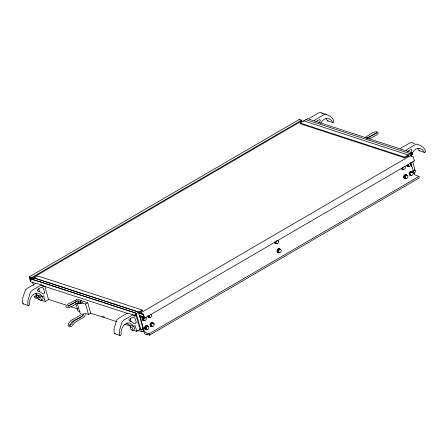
<?xml version="1.0" encoding="UTF-8"?>
<svg xmlns="http://www.w3.org/2000/svg" width="448" height="448" viewBox="0 0 448 448"><rect width="100%" height="100%" fill="white"/><g stroke="black" fill="none" stroke-linecap="round" stroke-linejoin="round"><path stroke-width="0.67" d="M142.89 328.07L142.61 329.106L140.93 329.627L141.243 331.066A1.254 0.963 -71.9 0 0 142.498 331.615L143.679 330.921M147.672 334.001L146.462 334.701L145.13 334.264L143.948 331.884L143.186 331.632L142.957 330.809L143.718 331.061L138.695 312.934L142.486 310.722L142.296 310.033L134.708 314.619L135.201 316.047L135.318 314.793L136.377 314.177L140.806 329.498L142.722 328.961L142.884 328.037M30.682 280.325L29.781 277.486L32.077 278.158L301.93 120.831L301.739 120.142L299.13 119.532L29.282 276.853L30.094 280.381L30.895 281.389M146.462 334.701L146.311 334.152L149.481 335.188L419.328 177.862L418.947 176.478L149.094 333.805L145.264 332.556L144.194 331.206L140.504 317.895L140.846 317.257L144.183 318.349L144.53 317.71L143.354 314.065L140.599 312.934L140.79 313.617L143.254 314.67M299.107 120.03L299.13 119.532M144.502 318.214L414.35 160.888L413.202 156.738L410.452 155.607L140.599 312.934M135.85 314.776L140.101 329.448L136.78 331.38L132.625 330.025M145.662 317.447L146.367 318.086L146.065 319.844L144.71 320.634L142.666 319.34L142.962 317.587M144.71 320.634L143.657 319.67L143.959 317.912M145.174 328.401L145.477 326.648L146.832 325.858L147.823 326.183L148.882 327.152L148.579 328.905L147.224 329.694L145.174 328.401L147.224 329.694M146.171 328.731L146.468 326.978L147.823 326.183M150.998 314.334L151.704 314.978L151.402 316.73L150.046 317.52L148.994 316.557L149.19 315.386M150.511 325.293L150.814 323.534L152.169 322.745L153.16 323.075L154.218 324.038L153.916 325.797L152.561 326.586L150.511 325.293L152.561 326.586M151.508 325.618L151.805 323.865L153.16 323.075M276.063 242.805L276.36 241.052L277.715 240.262L278.774 241.226L278.471 242.978L277.116 243.774L275.066 242.48L277.116 243.774M277.581 251.541L277.883 249.788L279.238 248.998L280.23 249.323L281.282 250.292L280.986 252.045L279.63 252.834L277.581 251.541L279.63 252.834M278.572 251.871L278.874 250.113L280.23 249.323M404.723 166.41L405.429 167.048L405.126 168.806L403.771 169.596L402.718 168.633L402.92 167.462M404.236 177.363L404.538 175.61L405.894 174.821L406.885 175.151L407.943 176.114L407.641 177.867L406.286 178.657L404.236 177.363L406.286 178.657M405.233 177.694L405.53 175.941L406.885 175.151M410.06 163.296L410.766 163.94L410.463 165.693L409.108 166.482L408.055 165.519L408.251 164.349M409.573 174.255L409.875 172.502L411.23 171.713L412.222 172.038L413.274 173.001L412.978 174.759L411.622 175.549L409.573 174.255L411.622 175.549M410.564 174.586L410.866 172.827L412.222 172.038M411.062 155.764L410.805 154.179L411.863 153.563L412.546 154.347L412.222 152.824L307.709 118.731L300.042 123.038L300.233 123.726L404.746 157.819L408.542 155.607M30.828 281.87L30.436 281.814L30.352 280.246L37.778 275.94L142.296 310.033M142.453 317.531L142.122 318.825L142.447 319.995L143.304 320.594M142.643 317.593L142.313 318.886L142.638 320.057L143.494 320.656L144.553 320.46M69.905 325.147C71.546 319.211 79.783 319.547 83.093 314.95M319.06 123.082L320.309 120.585L319.872 119.454L316.064 121.481M410.917 152.326L411.858 150.45L411.421 149.318L407.613 151.346M38.993 291.637L39.267 290.567L38.724 288.607M130.542 321.502L130.816 320.432L130.273 318.472M376.342 133.213L376.874 132.356L375.861 133.554L366.682 138.354M83.782 314.227L82.746 315.834L73.657 321.373L71.557 324.15L69.541 325.242L70.325 325.298L69.838 324.957M85.456 314.714L83.983 316.988L74.855 322.554L71.49 326.407L69.742 326.922L68.622 326.127L68.09 325.478L68.874 322.958L70.834 320.578L80.612 315.123M80.366 301.151L80.718 300.653L81.721 300.451L81.984 300.821L80.366 301.151L80.903 303.083M36.551 295.35L36.725 296.974A1.254 0.963 -71.9 0 0 37.979 297.517M309.103 118.91L309.876 117.998L318.41 113.025L320.023 112.532C324.951 114.061 333.424 115.724 333.906 122.002L332.892 122.606L327.555 120.865L325.842 118.479M314.446 120.652L315.218 119.739L323.753 114.766L325.36 114.274L326.883 114.649M400.652 148.77L401.425 147.862L409.959 142.884L411.566 142.397L414.786 143.746M405.994 150.511L406.762 149.604L415.296 144.626L416.909 144.138C420.308 145.225 425.583 147.622 425.454 151.866L424.441 152.471L419.098 150.73L417.39 148.338M79.01 301.717L78.73 303.257L82.04 302.708L83.154 301.252L87.769 302.758L90.664 313.197L88.469 314.474L85.786 313.594L81.654 314.289L80.186 313.684L77.291 303.246L79.167 303.856L82.891 303.162L85.574 304.035L87.769 302.758M42.504 299.729L43.07 299.359L43.042 298.306L42.431 297.063L41.53 296.212L40.751 296.15M134.053 329.594L134.613 329.218L134.585 328.166L133.073 326.077M367.242 138.068L375.2 133.476M68.858 305.889L78.086 300.586L78.798 301.101L78.994 301.991L71.282 306.74L69.171 307.546L67.2 307.614L66.186 306.953L65.856 306.074M29.282 276.853L31.886 277.469L301.739 120.142M43.288 285.684L43.025 286.345L41.905 285.096L36.562 283.354L35.571 283.472L27.037 288.445L25.642 289.71L22.96 297.119L22.49 299.225L22.624 303.206L23.167 303.862L28.504 305.603L29.529 305.021C29.154 300.289 30.884 294.689 35.98 293.255A8.008 6.154 -71.9 0 1 40.684 294.784L42.241 296.559L43.635 295.753L45.231 301.515L48.552 299.583L44.85 286.244M39.788 299.667L38.136 299.365L37.979 298.816L34.815 297.78L34.434 296.402L36.243 295.35M75.085 300.614L77.28 299.337L81.894 300.843M303.604 120.831L408.201 154.98L412.222 152.824M300.042 123.038L404.555 157.13L408.201 154.98M126.89 322.907L128.447 324.682L133.79 326.424L135.178 325.612L136.78 331.38M413.532 173.594L414.714 172.906A1.254 0.963 -71.9 0 0 415.358 171.254C415.705 169.641 413.974 169.585 413.963 170.951L413.437 171.209L412.742 170.744L413.286 171.22L414.926 169.68L412.72 161.728M369.006 139.02L376.874 134.904L378.162 133.381L378 132.462L376.958 131.785L374.931 131.852L372.775 132.675L365.075 137.491L365.59 137.318L366.218 138.118M67.166 304.522L76.507 299.751M68.303 305.766L77.129 301.258M414.03 161.022L414.35 160.888M407.697 166.449L408.761 166.247M408.951 166.314L407.887 166.51L406.84 165.85M402.366 169.557L403.424 169.361M403.614 169.422L402.556 169.624L401.509 168.958M406.14 174.496L405.076 174.698L404.219 175.616L403.883 176.91L404.208 178.086L405.07 178.685L406.129 178.483M411.466 175.375L410.402 175.571L409.354 174.91L409.03 173.74L409.36 172.446L410.222 171.522L411.286 171.326L412.143 171.926M275.705 243.734L276.769 243.538M276.959 243.6L275.895 243.796L274.848 243.135L274.523 241.965M278.219 252.795L279.283 252.599M279.474 252.661L278.41 252.862L277.362 252.196L277.038 251.026L277.368 249.732L278.23 248.808L279.294 248.612L280.151 249.211M149.89 317.346L148.831 317.548L147.969 316.949L147.644 315.773M146.888 325.472L145.824 325.668L144.967 326.592L144.631 327.886L144.956 329.056L145.818 329.661L146.877 329.459M152.214 326.351L151.15 326.547L150.293 325.948L149.968 324.778L150.298 323.484L151.161 322.56L152.225 322.358L153.082 322.963M152.404 326.413L151.34 326.609L150.483 326.01L150.158 324.839L150.489 323.546L151.351 322.622L152.415 322.426L153.272 323.025L153.597 324.195M147.067 329.521L146.009 329.722L145.152 329.118L144.827 327.947L145.158 326.654L146.02 325.73L147.078 325.534L147.935 326.133M327.555 120.865L328.115 120.764M419.098 150.73L419.664 150.623M23.167 303.862L23.733 303.772M134.831 315.549L134.574 316.21L133.454 314.961L128.111 313.219L127.12 313.331L118.586 318.31L117.191 319.57L116.267 321.367L114.038 329.09L114.167 333.071L114.71 333.726L115.276 333.637M114.71 333.726L120.053 335.468L121.072 334.886C120.702 330.154 122.433 324.554 127.529 323.114A8.008 6.154 -71.9 0 1 132.227 324.649L133.79 326.424M41.905 285.096L40.914 285.214L32.379 290.186L30.985 291.452L30.061 293.25L27.832 300.966L27.961 304.948L28.504 305.603M133.454 314.961L132.462 315.073L123.928 320.051L122.528 321.311L121.61 323.109L119.375 330.831L119.51 334.813L120.053 335.468M78.406 302.025L78.994 301.991M305.738 119.582L410.334 153.737M410.418 153.787L412.401 154.431M301.028 121.218L302.35 121.649M407.775 156.038L409.102 156.475M418.947 176.478L414.495 174.714L410.906 162.568M34.154 277.922L138.667 312.015M34.121 278.046L138.639 312.138M33.846 278.796L30.531 277.715L31.214 280.19M138.606 312.973L143.248 314.485L143.898 317.005L140.067 316.002L139.798 316.915M32.021 279.166L136.534 313.264M31.987 279.289L136.506 313.382M139.289 315.442L143.931 316.954M31.489 282.083L35.459 283.377M42.073 285.538L127.406 313.37M134.025 315.532L135.346 315.963M42.118 285.796L43.305 286.182M42.241 296.559L36.904 294.818L35.342 293.042M102.413 316.428L104.401 317.072M38.937 296.268L36.294 295.4L35.739 293.412M48.199 299.286L66.718 305.329M68.04 305.76L69.367 306.191M70.689 306.622L77.963 308.997M90.535 313.096L116.334 321.513M124.27 324.1L130.883 326.262M139.485 329.067L140.806 329.498M34.434 296.402L37.626 297.444M137.614 330.316L141.982 331.744M80.13 311.752L77.98 311.052L75.449 301.918M41.076 300.16L45.231 301.515M408.055 165.519L407.058 165.194L409.108 166.482M402.718 168.633L401.727 168.302L403.771 169.596M409.875 172.502L410.866 172.827M404.538 175.61L405.53 175.941M277.777 240.901L278.774 241.226M277.883 249.788L278.874 250.113M148.994 316.557L147.997 316.226L150.046 317.52M142.666 319.34L143.657 319.67M154.218 324.038L152.169 322.745M150.814 323.534L151.805 323.865M145.477 326.648L146.468 326.978M67.469 305.934L68.135 306.292M321.546 112.907L322.672 113.557M412.334 171.987L411.477 171.388L410.413 171.584L409.55 172.508L409.22 173.802L409.545 174.972M406.997 175.095L405.95 174.434L404.886 174.63L404.029 175.554L403.693 176.848L404.018 178.018L404.874 178.623M280.342 249.273L279.485 248.674L278.421 248.87L277.558 249.794L277.228 251.087L277.553 252.258M147.778 316.882L148.635 317.486M424.441 152.471C422.71 148.249 417.357 146.804 414.165 150.455A8.008 6.154 -71.9 0 0 412.25 153.401M332.892 122.606C331.162 118.384 325.808 116.939 322.616 120.59A8.008 6.154 -71.9 0 0 320.701 123.542M411.23 171.713L411.93 172.351M405.894 174.821L406.599 175.465M146.832 325.858L147.89 326.822M410.452 155.607L410.642 156.29M410.581 162.954L411.622 166.723M404.555 157.13L404.746 157.819M406.868 165.323L407.03 165.911M401.537 168.437L401.699 169.019M274.714 242.026L275.038 243.197M149.094 333.805L149.481 335.188M130.194 325.153L130.726 327.074M85.574 304.035L88.469 314.474M38.646 295.288L39.183 297.214M31.886 277.469L32.077 278.158M32.614 282.145L33.533 285.46M80.36 301.084L80.886 303.033M411.505 156.279A8.008 6.154 -71.9 0 1 412.026 153.989M44.61 292.309L44.335 293.378L43.21 294.039L42.638 293.86L39.738 291.486L37.643 290.937L37.419 289.677L41.132 287.319L41.759 287.297L43.518 288.389L44.61 292.309M136.153 322.174L135.878 323.243L134.753 323.898L134.187 323.725L131.286 321.345L129.192 320.796L128.968 319.542L132.681 317.178L133.308 317.156L135.066 318.254L136.153 322.174M39.043 297.147L38.758 297.903L39.099 299.124L40.796 300.726L41.362 300.35L41.334 299.298L40.723 298.06L39.822 297.209L39.043 297.147M130.592 327.012L130.306 327.768L130.642 328.989L132.345 330.585L132.91 330.215L132.882 329.162L132.272 327.919L131.37 327.074L130.592 327.012"/></g></svg>
